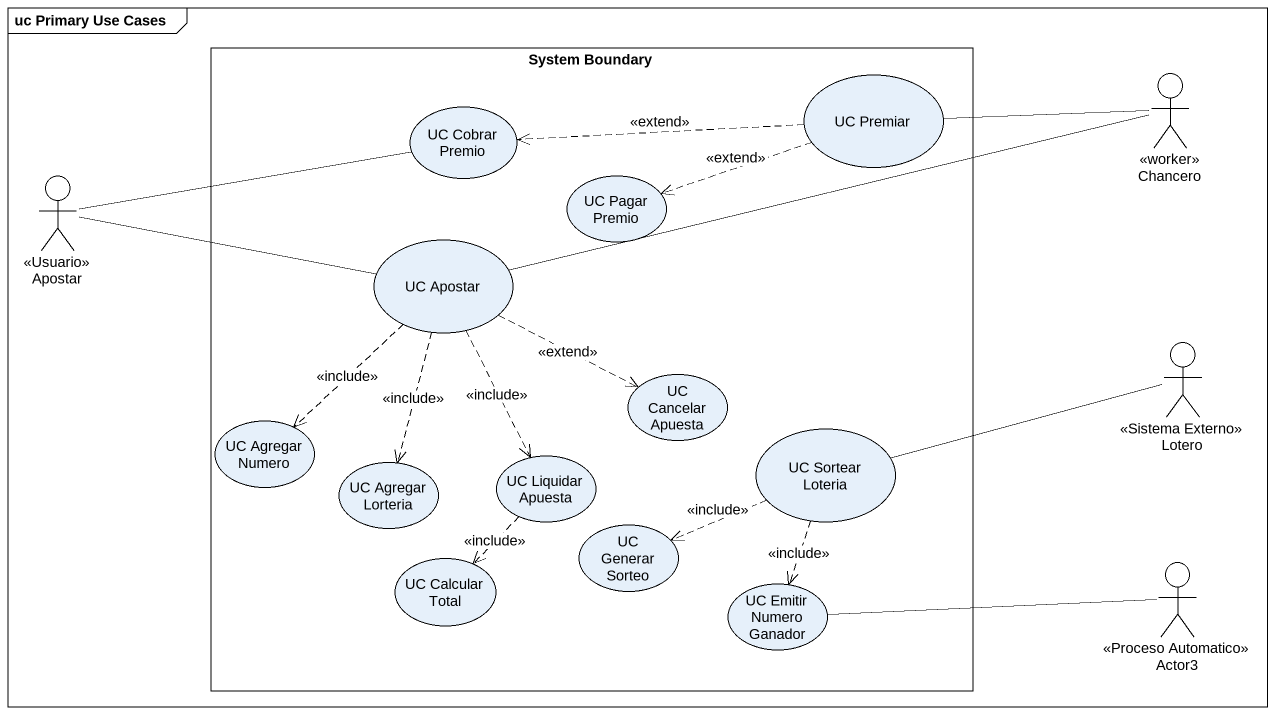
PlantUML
@startuml
mainframe uc Primary Use Cases
rectangle "System Boundary" as System_Boundary {
  usecase "UC Cobrar Premio" as UC_Cobrar_Premio
  usecase "UC Premiar" as UC_Premiar
  usecase "UC Pagar Premio" as UC_Pagar_Premio
  usecase "UC Apostar" as UC_Apostar
  usecase "UC Cancelar Apuesta" as UC_Cancelar_Apuesta
  usecase "UC Agregar Numero" as UC_Agregar_Numero
  usecase "UC Agregar Lorteria" as UC_Agregar_Lorteria
  usecase "UC Liquidar Apuesta" as UC_Liquidar_Apuesta
  usecase "UC Sortear Loteria" as UC_Sortear_Loteria
  usecase "UC Generar Sorteo" as UC_Generar_Sorteo
  usecase "UC Calcular Total" as UC_Calcular_Total
  usecase "UC Emitir Numero Ganador" as UC_Emitir_Numero_Ganador
}
actor Chancero <<worker>>
actor Apostar <<Usuario>>
actor Lotero <<Sistema Externo>>
actor Actor3 <<Proceso Automatico>>
UC_Premiar .left.> UC_Cobrar_Premio : <<extend>>
UC_Premiar .left.> UC_Pagar_Premio : <<extend>>
Chancero -left- UC_Premiar
Chancero -left- UC_Apostar
Apostar -right- UC_Cobrar_Premio
Apostar -right- UC_Apostar
UC_Apostar .right.> UC_Cancelar_Apuesta : <<extend>>
UC_Apostar ..> UC_Agregar_Numero : <<include>>
UC_Apostar ..> UC_Agregar_Lorteria : <<include>>
UC_Apostar ..> UC_Liquidar_Apuesta : <<include>>
Lotero -left- UC_Sortear_Loteria
UC_Liquidar_Apuesta ..> UC_Calcular_Total : <<include>>
UC_Sortear_Loteria .left.> UC_Generar_Sorteo : <<include>>
UC_Sortear_Loteria ..> UC_Emitir_Numero_Ganador : <<include>>
Actor3 -left- UC_Emitir_Numero_Ganador
@enduml
